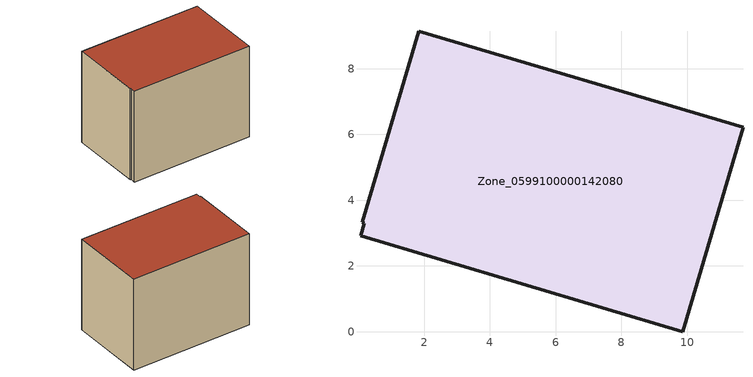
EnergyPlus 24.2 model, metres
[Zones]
Zone_0599100000142080
 floor ground (C_G): 0.18,3.3 0.12,3.33 1.84,9.14 11.7,6.21 9.86,0 0.06,2.91 z0.47
 wall outside (C_F): 9.86,0 11.7,6.21 1.84,9.14 0.12,3.33 0.18,3.3 0.06,2.91 9.86,0 z0.47:8.36
 roof outside (C_R): 0.18,3.3 0.06,2.91 9.86,0 11.7,6.21 1.84,9.14 0.12,3.33 z8.36
[BUILDING]
Pand.0599100000142080: North Axis=0; Terrain=City; Loads Convergence Tolerance Value=0.04; Temperature Convergence Tolerance Value=0.4; Solar Distribution=FullExterior; Maximum Number of Warmup Days=25; Minimum Number of Warmup Days=1
[Site:Location]
Rotterdam.The.Hague.AP_ZH_NLD Design_Conditions: Latitude=51.96; Longitude=4.45; Time Zone=1; Elevation=-4.5
[SITE:GROUNDTEMPERATURE:BUILDINGSURFACE]
18, 18, 18, 18, 18, 18, 18, 18, 18, 18, 18, 18
[MATERIAL] Thermal Absorptance=0.9; Solar Absorptance=0.7; Visible Absorptance=0.7
Name | Roughness | Thickness | Conductivity | Density | Specific Heat
G.TC.1965-1974 | MediumSmooth | 0.15 | 0.882353 | 540 | 1210
F.TC.1965-1974 | Rough | 0.3 | 0.697674 | 1920 | 840
R.TC.1965-1974 | MediumRough | 0.2 | 0.232558 | 1500 | 1000
[CONSTRUCTION]
C_G: G.TC.1965-1974
C_F: F.TC.1965-1974
C_R: R.TC.1965-1974
[ZONE]
Zone_0599100000142080: Type=1; Multiplier=1; Ceiling Height=Autocalculate; Volume=Autocalculate; Floor Area=autocalculate; Part of Total Floor Area=Yes
[ZONEINFILTRATION:DESIGNFLOWRATE]
Infil_Zone_0599100000142080: Zone or ZoneList or Space or SpaceList=Zone_0599100000142080; Schedule=AlwaysOn; Design Flow Rate Calculation Method=Flow/Area; Flow Rate per Floor Area=0.003; Constant Term Coefficient=1; Temperature Term Coefficient=0; Velocity Term Coefficient=0; Velocity Squared Term Coefficient=0
[HVACTEMPLATE:ZONE:IDEALLOADSAIRSYSTEM]
Zone_0599100000142080: Maximum Heating Supply Air Temperature=50; Minimum Cooling Supply Air Temperature=13; Maximum Heating Supply Air Humidity Ratio=0.0156; Minimum Cooling Supply Air Humidity Ratio=0.0077; Heating Limit=NoLimit; Cooling Limit=NoLimit; Dehumidification Control Type=ConstantSensibleHeatRatio; Cooling Sensible Heat Ratio=0.7; Dehumidification Setpoint=60; Humidification Control Type=None; Humidification Setpoint=30; Outdoor Air Method=None; Outdoor Air Flow Rate per Person=0.00944; Outdoor Air Flow Rate per Zone Floor Area=0; Outdoor Air Flow Rate per Zone=0; Demand Controlled Ventilation Type=None; Outdoor Air Economizer Type=NoEconomizer; Heat Recovery Type=None; Sensible Heat Recovery Effectiveness=0.7; Latent Heat Recovery Effectiveness=0.65
[ZONECONTROL:THERMOSTAT]
ThermostatControl_Zone_0599100000142080: Zone or ZoneList=Zone_0599100000142080; Control Type Schedule=DualSetpointControlType; Control 1=Thermostat_Zone_0599100000142080; Temperature Difference Between Cutout And Setpoint=0
[THERMOSTATSETPOINT:DUALSETPOINT]
Thermostat_Zone_0599100000142080: Heating Setpoint Temperature Schedule=HeatingSetpoint_Zone_0599100000142080; Cooling Setpoint Temperature Schedule=CoolingSetpoint_Zone_0599100000142080
[SCHEDULE:COMPACT]
HeatingSetpoint_Zone_0599100000142080: Through: 12/31, For: AllDays, Until: 24:00, 21
CoolingSetpoint_Zone_0599100000142080: Through: 12/31, For: AllDays, Until: 24:00, 24
DualSetpointControlType: Through: 12/31, For: AllDays, Until: 24:00, 4
AlwaysOn: Through: 12/31, For: AllDays, Until: 24:00, 1
